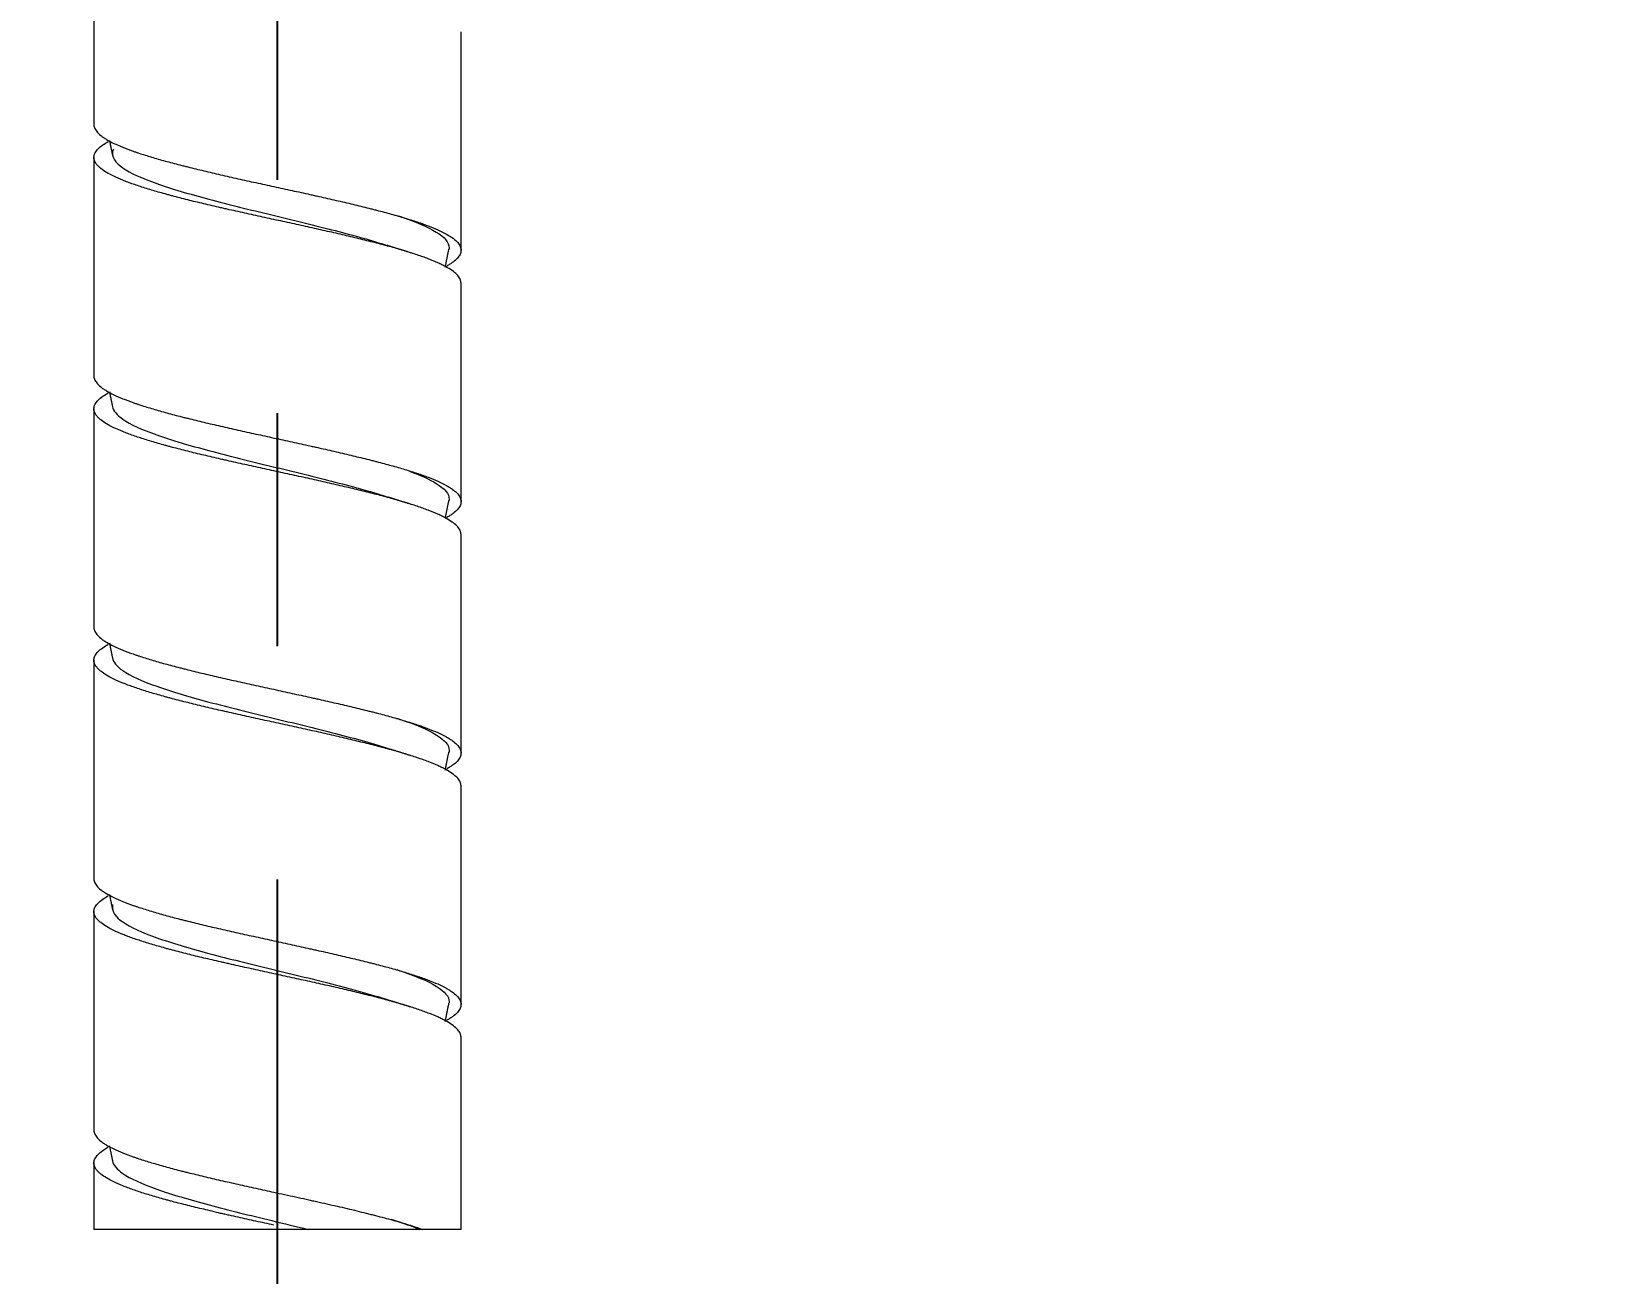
# Model space of a CAD drawing. Header units: millimetres. Extents: x 13235 to 13829, y -4257 to -3417.
# Drawn here: x 13716.32 to 13731.43, y -3985.95 to -3974.12 of the extents above; entities that cross this region are included whole.
import ezdxf

# ---------------------------------------------------------------- set-up
doc = ezdxf.new("R2010")
doc.units = ezdxf.units.MM
doc.header["$LTSCALE"] = 0.1
doc.linetypes.add('CENTER2', pattern=[28.575, 19.05, -3.175, 3.175, -3.175])
doc.linetypes.add('HIDDENX2', pattern=[19.05, 12.7, -6.35])
doc.layers.get('0').update_dxf_attribs({"lineweight": 15})
doc.layers.add('DIM', color=3, linetype='Continuous', lineweight=9)
doc.layers.add('HIDDEN', color=8, linetype='HIDDENX2')
doc.styles.add('ARIAL', font='arial.ttf')
doc.dimstyles.new('사본 ISO-25', dxfattribs={"dimtxt": 4, "dimasz": 3.5, "dimexe": 0.5, "dimexo": 0.625, "dimgap": 1.5, "dimtad": 1, "dimtih": 1, "dimtoh": 1, "dimdec": 1, "dimlfac": 4, "dimdsep": 46, "dimtxsty": 'ARIAL', "dimcen": 0, "dimclrd": 3, "dimclre": 3, "dimclrt": 3, "dimadec": 1, "dimazin": 0, "dimtfac": 1, "dimtdec": 1, "dimtmove": 0, "dimatfit": 3, "dimfxl": 1.25, "dimtfill": 1, "dimarcsym": 0})

# ---------------------------------------------------------------- blocks, each defined once
blk = doc.blocks.new('*D109')
at = {"layer": 'Defpoints', "color": 0, "transparency": 16777216}
for p in [(13687.385, -3954.93), (13734.004, -4000.12), (13734.004, -4000.12)]:
    blk.add_point(p, dxfattribs=at)
at = {"layer": 'DIM', "color": 3, "lineweight": -2, "transparency": 16777216}
for p, q in [((13687.385, -3955.555), (13687.385, -4000.62)), ((13734.004, -3999.495), (13734.004, -3999.62)), ((13690.885, -4000.12), (13702.619, -4000.12)), ((13730.504, -4000.12), (13718.77, -4000.12))]:
    blk.add_line(p, q, dxfattribs=at)
at = {"layer": 'DIM', "color": 3, "transparency": 16777216}
for points in [[(13690.885, -3999.536), (13690.885, -4000.703), (13687.385, -4000.12)], [(13730.504, -3999.536), (13730.504, -4000.703), (13734.004, -4000.12)]]:
    blk.add_solid(points, dxfattribs=at)
at = {"layer": 'DIM', "color": 3, "transparency": 16777216, "insert": (13710.694, -4000.12), "char_height": 4, "attachment_point": 5, "style": 'ARIAL', "bg_fill": 3, "box_fill_scale": 1.1, "bg_fill_color": 256, "bg_fill_true_color": 13158600, "bg_fill_transparency": 0}
blk.add_mtext('186.5', dxfattribs=at)

msp = doc.modelspace()

# ---------------------------------------------------------------- linework, layer by layer
at = {"linetype": 'Continuous', "lineweight": 18, "extrusion": (-1, -2.22045e-16, 0)}
for p, q in [((13716.912, -3972.919), (13716.912, -3975.001)), ((13720.412, -3976.199), (13720.412, -3974.117)), ((13716.912, -3975.315), (13716.912, -3977.397)), ((13720.412, -3978.595), (13720.412, -3976.513)), ((13716.912, -3977.711), (13716.912, -3979.793)), ((13720.412, -3980.991), (13720.412, -3978.909)), ((13716.912, -3980.107), (13716.912, -3982.189)), ((13720.412, -3983.387), (13720.412, -3981.305)), ((13716.912, -3982.502), (13716.912, -3984.584)), ((13720.412, -3985.531), (13720.412, -3983.7)), ((13716.912, -3984.898), (13716.912, -3985.531))]:
    msp.add_line(p, q, dxfattribs=at)
msp.add_line((13720.412, -3985.531), (13716.912, -3985.531))
at = {"linetype": 'Continuous', "lineweight": 18}
for points, knots in [([(13716.912, -3975.001), (13716.912, -3975.002), (13716.912, -3975.003), (13716.912, -3975.006), (13716.912, -3975.016), (13716.915, -3975.025), (13716.922, -3975.044), (13716.936, -3975.069), (13716.962, -3975.093), (13716.985, -3975.112), (13716.993, -3975.118), (13717.007, -3975.128), (13717.012, -3975.131), (13717.022, -3975.137), (13717.027, -3975.14), (13717.053, -3975.156), (13717.077, -3975.169), (13717.128, -3975.193), (13717.157, -3975.206), (13717.218, -3975.231), (13717.251, -3975.243), (13717.296, -3975.259), (13717.305, -3975.262), (13717.323, -3975.268), (13717.351, -3975.278), (13717.38, -3975.287), (13717.44, -3975.306), (13717.481, -3975.318), (13717.568, -3975.343), (13717.613, -3975.355), (13717.683, -3975.374), (13717.707, -3975.38), (13717.744, -3975.39), (13717.756, -3975.393), (13717.781, -3975.399), (13717.794, -3975.402), (13717.856, -3975.418), (13717.908, -3975.43), (13718.012, -3975.455), (13718.065, -3975.468), (13718.174, -3975.492), (13718.229, -3975.505), (13718.313, -3975.524), (13718.342, -3975.53), (13718.398, -3975.543), (13718.427, -3975.549), (13718.513, -3975.568), (13718.57, -3975.58), (13718.628, -3975.593)], [0, 0, 0, 0, 0.00348, 0.00348, 0.019298, 0.050933, 0.050933, 0.114204, 0.177475, 0.177475, 0.209111, 0.209111, 0.224929, 0.224929, 0.240746, 0.240746, 0.304018, 0.304018, 0.367289, 0.367289, 0.43056, 0.43056, 0.446378, 0.446378, 0.462195, 0.493831, 0.493831, 0.557102, 0.557102, 0.620373, 0.620373, 0.652009, 0.652009, 0.667827, 0.667827, 0.683644, 0.683644, 0.746915, 0.746915, 0.810187, 0.810187, 0.873458, 0.873458, 0.905093, 0.905093, 0.936729, 0.936729, 1, 1, 1, 1]), ([(13718.628, -3975.907), (13718.57, -3975.894), (13718.513, -3975.882), (13718.399, -3975.857), (13718.343, -3975.844), (13718.259, -3975.825), (13718.231, -3975.819), (13718.189, -3975.81), (13718.175, -3975.807), (13718.148, -3975.8), (13718.134, -3975.797), (13718.065, -3975.782), (13718.012, -3975.769), (13717.907, -3975.744), (13717.856, -3975.732), (13717.757, -3975.707), (13717.708, -3975.694), (13717.649, -3975.679), (13717.638, -3975.676), (13717.614, -3975.669), (13717.603, -3975.666), (13717.569, -3975.657), (13717.546, -3975.651), (13717.481, -3975.632), (13717.439, -3975.619), (13717.36, -3975.595), (13717.323, -3975.582), (13717.27, -3975.564), (13717.253, -3975.557), (13717.228, -3975.548), (13717.219, -3975.545), (13717.203, -3975.538), (13717.195, -3975.535), (13717.157, -3975.52), (13717.128, -3975.507), (13717.076, -3975.482), (13717.053, -3975.47), (13717.011, -3975.445), (13716.993, -3975.433), (13716.974, -3975.417), (13716.97, -3975.414), (13716.963, -3975.408), (13716.959, -3975.404), (13716.95, -3975.395), (13716.944, -3975.389), (13716.929, -3975.37), (13716.914, -3975.345), (13716.911, -3975.32), (13716.912, -3975.302), (13716.914, -3975.295), (13716.917, -3975.286), (13716.918, -3975.283), (13716.92, -3975.277), (13716.922, -3975.273), (13716.93, -3975.258), (13716.94, -3975.245), (13716.964, -3975.22), (13716.979, -3975.208), (13717.012, -3975.185), (13717.03, -3975.174), (13717.049, -3975.163)], [0, 0, 0, 0, 0.050318, 0.050318, 0.100637, 0.100637, 0.125796, 0.125796, 0.138375, 0.138375, 0.150955, 0.150955, 0.201273, 0.201273, 0.251591, 0.251591, 0.30191, 0.30191, 0.314489, 0.314489, 0.327069, 0.327069, 0.352228, 0.352228, 0.402546, 0.402546, 0.452864, 0.452864, 0.478023, 0.478023, 0.490603, 0.490603, 0.503183, 0.503183, 0.553501, 0.553501, 0.603819, 0.603819, 0.654137, 0.654137, 0.666717, 0.666717, 0.679297, 0.679297, 0.704456, 0.704456, 0.754774, 0.805092, 0.805092, 0.830251, 0.830251, 0.842831, 0.842831, 0.85541, 0.85541, 0.905729, 0.905729, 0.956047, 0.956047, 1, 1, 1, 1]), ([(13717.098, -3975.235), (13717.093, -3975.245), (13717.075, -3975.304), (13717.149, -3975.414), (13717.481, -3975.564), (13717.992, -3975.713), (13718.606, -3975.863), (13719.216, -3976.01), (13719.564, -3976.107), (13719.709, -3976.154)], [0, 0, 0, 0, 0.031415, 0.194397, 0.357379, 0.520361, 0.683343, 0.846325, 1, 1, 1, 1]), ([(13718.628, -3975.593), (13718.686, -3975.605), (13718.743, -3975.618), (13718.858, -3975.643), (13718.915, -3975.655), (13718.986, -3975.671), (13719, -3975.674), (13719.028, -3975.681), (13719.07, -3975.69), (13719.112, -3975.699), (13719.194, -3975.718), (13719.248, -3975.73), (13719.354, -3975.755), (13719.407, -3975.768), (13719.483, -3975.786), (13719.508, -3975.793), (13719.546, -3975.802), (13719.558, -3975.805), (13719.583, -3975.812), (13719.595, -3975.815), (13719.656, -3975.83), (13719.702, -3975.843), (13719.791, -3975.868), (13719.834, -3975.88), (13719.917, -3975.905), (13719.956, -3975.917), (13720.003, -3975.933), (13720.012, -3975.936), (13720.03, -3975.942), (13720.057, -3975.952), (13720.082, -3975.961), (13720.131, -3975.98), (13720.192, -3976.005), (13720.242, -3976.03), (13720.277, -3976.048), (13720.288, -3976.054), (13720.303, -3976.064), (13720.308, -3976.067), (13720.317, -3976.073), (13720.322, -3976.076), (13720.344, -3976.092), (13720.359, -3976.105), (13720.383, -3976.129), (13720.393, -3976.142), (13720.406, -3976.167), (13720.41, -3976.179), (13720.412, -3976.195), (13720.412, -3976.198), (13720.411, -3976.204), (13720.411, -3976.214), (13720.408, -3976.223), (13720.402, -3976.242), (13720.387, -3976.267), (13720.362, -3976.291), (13720.338, -3976.31), (13720.33, -3976.316), (13720.316, -3976.326), (13720.311, -3976.329), (13720.301, -3976.335), (13720.296, -3976.338), (13720.286, -3976.344), (13720.281, -3976.347), (13720.276, -3976.35)], [0, 0, 0, 0, 0.049408, 0.049408, 0.098817, 0.098817, 0.111169, 0.111169, 0.123521, 0.148225, 0.148225, 0.197633, 0.197633, 0.247042, 0.247042, 0.271746, 0.271746, 0.284098, 0.284098, 0.29645, 0.29645, 0.345858, 0.345858, 0.395267, 0.395267, 0.444675, 0.444675, 0.457027, 0.457027, 0.469379, 0.494083, 0.494083, 0.543492, 0.5929, 0.5929, 0.617604, 0.617604, 0.629956, 0.629956, 0.642308, 0.642308, 0.691717, 0.691717, 0.741125, 0.741125, 0.790533, 0.790533, 0.802885, 0.802885, 0.815238, 0.839942, 0.839942, 0.88935, 0.938758, 0.938758, 0.963463, 0.963463, 0.975815, 0.975815, 0.988167, 0.988167, 1, 1, 1, 1]), ([(13720.412, -3976.513), (13720.412, -3976.51), (13720.411, -3976.508), (13720.411, -3976.5), (13720.409, -3976.493), (13720.407, -3976.484), (13720.405, -3976.481), (13720.403, -3976.475), (13720.401, -3976.471), (13720.393, -3976.456), (13720.383, -3976.443), (13720.359, -3976.418), (13720.344, -3976.406), (13720.309, -3976.381), (13720.288, -3976.369), (13720.26, -3976.353), (13720.254, -3976.35), (13720.242, -3976.344), (13720.235, -3976.34), (13720.216, -3976.331), (13720.203, -3976.325), (13720.161, -3976.306), (13720.1, -3976.281), (13720.031, -3976.256), (13719.975, -3976.238), (13719.956, -3976.231), (13719.926, -3976.222), (13719.916, -3976.219), (13719.896, -3976.213), (13719.886, -3976.209), (13719.834, -3976.194), (13719.791, -3976.181), (13719.701, -3976.156), (13719.608, -3976.132), (13719.509, -3976.107), (13719.432, -3976.088), (13719.406, -3976.082), (13719.354, -3976.069), (13719.327, -3976.063), (13719.247, -3976.044), (13719.193, -3976.032), (13719.083, -3976.007), (13719.028, -3975.994), (13718.915, -3975.97), (13718.859, -3975.957), (13718.772, -3975.938), (13718.743, -3975.932), (13718.686, -3975.919), (13718.657, -3975.913), (13718.628, -3975.907)], [0, 0, 0, 0, 0.011491, 0.011491, 0.042382, 0.042382, 0.057828, 0.057828, 0.073273, 0.073273, 0.135055, 0.135055, 0.196837, 0.196837, 0.258618, 0.258618, 0.274064, 0.274064, 0.289509, 0.289509, 0.3204, 0.3204, 0.382182, 0.443964, 0.443964, 0.474855, 0.474855, 0.4903, 0.4903, 0.505746, 0.505746, 0.567527, 0.567527, 0.629309, 0.691091, 0.691091, 0.721982, 0.721982, 0.752873, 0.752873, 0.814655, 0.814655, 0.876436, 0.876436, 0.938218, 0.938218, 0.969109, 0.969109, 1, 1, 1, 1]), ([(13719.801, -3975.868), (13719.809, -3975.871), (13719.968, -3975.923), (13720.215, -3976.026), (13720.303, -3976.131), (13720.297, -3976.186), (13720.296, -3976.191)], [0, 0, 0, 0, 0.022791, 0.486874, 0.950957, 1, 1, 1, 1]), ([(13716.912, -3977.397), (13716.912, -3977.398), (13716.912, -3977.398), (13716.912, -3977.402), (13716.912, -3977.412), (13716.915, -3977.421), (13716.922, -3977.44), (13716.936, -3977.464), (13716.962, -3977.489), (13716.985, -3977.508), (13716.993, -3977.514), (13717.007, -3977.524), (13717.012, -3977.527), (13717.022, -3977.533), (13717.027, -3977.536), (13717.053, -3977.552), (13717.077, -3977.564), (13717.128, -3977.589), (13717.157, -3977.602), (13717.218, -3977.626), (13717.251, -3977.639), (13717.296, -3977.655), (13717.305, -3977.658), (13717.323, -3977.664), (13717.351, -3977.673), (13717.38, -3977.683), (13717.44, -3977.701), (13717.481, -3977.714), (13717.568, -3977.739), (13717.613, -3977.751), (13717.683, -3977.77), (13717.707, -3977.776), (13717.744, -3977.785), (13717.756, -3977.789), (13717.781, -3977.795), (13717.794, -3977.798), (13717.856, -3977.814), (13717.908, -3977.826), (13718.012, -3977.851), (13718.065, -3977.863), (13718.174, -3977.888), (13718.229, -3977.901), (13718.313, -3977.92), (13718.342, -3977.926), (13718.398, -3977.938), (13718.427, -3977.945), (13718.513, -3977.963), (13718.57, -3977.976), (13718.628, -3977.989)], [0, 0, 0, 0, 0.00348, 0.00348, 0.019298, 0.050933, 0.050933, 0.114204, 0.177475, 0.177475, 0.209111, 0.209111, 0.224929, 0.224929, 0.240746, 0.240746, 0.304018, 0.304018, 0.367289, 0.367289, 0.43056, 0.43056, 0.446378, 0.446378, 0.462195, 0.493831, 0.493831, 0.557102, 0.557102, 0.620373, 0.620373, 0.652009, 0.652009, 0.667827, 0.667827, 0.683644, 0.683644, 0.746915, 0.746915, 0.810187, 0.810187, 0.873458, 0.873458, 0.905093, 0.905093, 0.936729, 0.936729, 1, 1, 1, 1]), ([(13718.628, -3978.303), (13718.57, -3978.29), (13718.513, -3978.277), (13718.399, -3978.252), (13718.343, -3978.24), (13718.259, -3978.221), (13718.231, -3978.215), (13718.189, -3978.206), (13718.175, -3978.202), (13718.148, -3978.196), (13718.134, -3978.193), (13718.065, -3978.177), (13718.012, -3978.165), (13717.907, -3978.14), (13717.856, -3978.128), (13717.757, -3978.103), (13717.708, -3978.09), (13717.649, -3978.075), (13717.638, -3978.072), (13717.614, -3978.065), (13717.603, -3978.062), (13717.569, -3978.053), (13717.546, -3978.046), (13717.481, -3978.028), (13717.439, -3978.015), (13717.36, -3977.99), (13717.323, -3977.978), (13717.27, -3977.959), (13717.253, -3977.953), (13717.228, -3977.944), (13717.219, -3977.941), (13717.203, -3977.934), (13717.195, -3977.931), (13717.157, -3977.915), (13717.128, -3977.903), (13717.076, -3977.878), (13717.053, -3977.866), (13717.011, -3977.841), (13716.993, -3977.828), (13716.974, -3977.813), (13716.97, -3977.81), (13716.963, -3977.803), (13716.959, -3977.8), (13716.95, -3977.791), (13716.944, -3977.785), (13716.929, -3977.766), (13716.914, -3977.741), (13716.911, -3977.716), (13716.912, -3977.697), (13716.914, -3977.691), (13716.917, -3977.682), (13716.918, -3977.679), (13716.92, -3977.672), (13716.922, -3977.669), (13716.93, -3977.654), (13716.94, -3977.641), (13716.964, -3977.616), (13716.979, -3977.604), (13717.012, -3977.581), (13717.03, -3977.57), (13717.049, -3977.559)], [0, 0, 0, 0, 0.050318, 0.050318, 0.100637, 0.100637, 0.125796, 0.125796, 0.138375, 0.138375, 0.150955, 0.150955, 0.201273, 0.201273, 0.251591, 0.251591, 0.30191, 0.30191, 0.314489, 0.314489, 0.327069, 0.327069, 0.352228, 0.352228, 0.402546, 0.402546, 0.452864, 0.452864, 0.478023, 0.478023, 0.490603, 0.490603, 0.503183, 0.503183, 0.553501, 0.553501, 0.603819, 0.603819, 0.654137, 0.654137, 0.666717, 0.666717, 0.679297, 0.679297, 0.704456, 0.704456, 0.754774, 0.805092, 0.805092, 0.830251, 0.830251, 0.842831, 0.842831, 0.85541, 0.85541, 0.905729, 0.905729, 0.956047, 0.956047, 1, 1, 1, 1]), ([(13717.09, -3977.691), (13717.097, -3977.73), (13717.172, -3977.82), (13717.481, -3977.959), (13717.992, -3978.109), (13718.606, -3978.259), (13719.223, -3978.408), (13719.577, -3978.506), (13719.725, -3978.555)], [0, 0, 0, 0, 0.137621, 0.31084, 0.484059, 0.657277, 0.830496, 1, 1, 1, 1]), ([(13718.628, -3977.989), (13718.686, -3978.001), (13718.743, -3978.014), (13718.858, -3978.039), (13718.915, -3978.051), (13718.986, -3978.067), (13719, -3978.07), (13719.028, -3978.076), (13719.07, -3978.086), (13719.112, -3978.095), (13719.194, -3978.114), (13719.248, -3978.126), (13719.354, -3978.151), (13719.407, -3978.164), (13719.483, -3978.182), (13719.508, -3978.189), (13719.546, -3978.198), (13719.558, -3978.201), (13719.583, -3978.207), (13719.595, -3978.211), (13719.656, -3978.226), (13719.702, -3978.239), (13719.791, -3978.263), (13719.834, -3978.276), (13719.917, -3978.301), (13719.956, -3978.313), (13720.003, -3978.329), (13720.012, -3978.332), (13720.03, -3978.338), (13720.057, -3978.348), (13720.082, -3978.357), (13720.131, -3978.376), (13720.192, -3978.401), (13720.242, -3978.425), (13720.277, -3978.444), (13720.288, -3978.45), (13720.303, -3978.46), (13720.308, -3978.463), (13720.317, -3978.469), (13720.322, -3978.472), (13720.344, -3978.488), (13720.359, -3978.5), (13720.383, -3978.525), (13720.393, -3978.538), (13720.406, -3978.563), (13720.41, -3978.575), (13720.412, -3978.591), (13720.412, -3978.594), (13720.411, -3978.6), (13720.411, -3978.61), (13720.408, -3978.619), (13720.402, -3978.638), (13720.387, -3978.662), (13720.362, -3978.687), (13720.338, -3978.706), (13720.33, -3978.712), (13720.316, -3978.722), (13720.311, -3978.725), (13720.301, -3978.731), (13720.296, -3978.734), (13720.286, -3978.74), (13720.281, -3978.743), (13720.276, -3978.746)], [0, 0, 0, 0, 0.049408, 0.049408, 0.098817, 0.098817, 0.111169, 0.111169, 0.123521, 0.148225, 0.148225, 0.197633, 0.197633, 0.247042, 0.247042, 0.271746, 0.271746, 0.284098, 0.284098, 0.29645, 0.29645, 0.345858, 0.345858, 0.395267, 0.395267, 0.444675, 0.444675, 0.457027, 0.457027, 0.469379, 0.494083, 0.494083, 0.543492, 0.5929, 0.5929, 0.617604, 0.617604, 0.629956, 0.629956, 0.642308, 0.642308, 0.691717, 0.691717, 0.741125, 0.741125, 0.790533, 0.790533, 0.802885, 0.802885, 0.815238, 0.839942, 0.839942, 0.88935, 0.938758, 0.938758, 0.963463, 0.963463, 0.975815, 0.975815, 0.988167, 0.988167, 1, 1, 1, 1]), ([(13720.412, -3978.909), (13720.412, -3978.906), (13720.411, -3978.904), (13720.411, -3978.895), (13720.409, -3978.889), (13720.407, -3978.88), (13720.405, -3978.877), (13720.403, -3978.87), (13720.401, -3978.867), (13720.393, -3978.851), (13720.383, -3978.839), (13720.359, -3978.814), (13720.344, -3978.802), (13720.309, -3978.777), (13720.288, -3978.764), (13720.26, -3978.749), (13720.254, -3978.746), (13720.242, -3978.739), (13720.235, -3978.736), (13720.216, -3978.727), (13720.203, -3978.721), (13720.161, -3978.702), (13720.1, -3978.677), (13720.031, -3978.652), (13719.975, -3978.633), (13719.956, -3978.627), (13719.926, -3978.618), (13719.916, -3978.615), (13719.896, -3978.608), (13719.886, -3978.605), (13719.834, -3978.59), (13719.791, -3978.577), (13719.701, -3978.552), (13719.608, -3978.527), (13719.509, -3978.503), (13719.432, -3978.484), (13719.406, -3978.478), (13719.354, -3978.465), (13719.327, -3978.459), (13719.247, -3978.44), (13719.193, -3978.427), (13719.083, -3978.403), (13719.028, -3978.39), (13718.915, -3978.365), (13718.859, -3978.353), (13718.772, -3978.334), (13718.743, -3978.328), (13718.686, -3978.315), (13718.657, -3978.309), (13718.628, -3978.303)], [0, 0, 0, 0, 0.011491, 0.011491, 0.042382, 0.042382, 0.057828, 0.057828, 0.073273, 0.073273, 0.135055, 0.135055, 0.196837, 0.196837, 0.258618, 0.258618, 0.274064, 0.274064, 0.289509, 0.289509, 0.3204, 0.3204, 0.382182, 0.443964, 0.443964, 0.474855, 0.474855, 0.4903, 0.4903, 0.505746, 0.505746, 0.567527, 0.567527, 0.629309, 0.691091, 0.691091, 0.721982, 0.721982, 0.752873, 0.752873, 0.814655, 0.814655, 0.876436, 0.876436, 0.938218, 0.938218, 0.969109, 0.969109, 1, 1, 1, 1]), ([(13719.92, -3978.305), (13720.026, -3978.344), (13720.225, -3978.433), (13720.304, -3978.527), (13720.297, -3978.582), (13720.296, -3978.588)], [0, 0, 0, 0, 0.410887, 0.940352, 1, 1, 1, 1]), ([(13716.912, -3979.793), (13716.912, -3979.793), (13716.912, -3979.794), (13716.912, -3979.798), (13716.912, -3979.807), (13716.915, -3979.817), (13716.922, -3979.835), (13716.936, -3979.86), (13716.962, -3979.885), (13716.985, -3979.904), (13716.993, -3979.91), (13717.007, -3979.919), (13717.012, -3979.923), (13717.022, -3979.929), (13717.027, -3979.932), (13717.053, -3979.948), (13717.077, -3979.96), (13717.128, -3979.985), (13717.157, -3979.997), (13717.218, -3980.022), (13717.251, -3980.035), (13717.296, -3980.05), (13717.305, -3980.054), (13717.323, -3980.06), (13717.351, -3980.069), (13717.38, -3980.079), (13717.44, -3980.097), (13717.481, -3980.11), (13717.568, -3980.135), (13717.613, -3980.147), (13717.683, -3980.166), (13717.707, -3980.172), (13717.744, -3980.181), (13717.756, -3980.184), (13717.781, -3980.191), (13717.794, -3980.194), (13717.856, -3980.21), (13717.908, -3980.222), (13718.012, -3980.247), (13718.065, -3980.259), (13718.174, -3980.284), (13718.229, -3980.297), (13718.313, -3980.315), (13718.342, -3980.322), (13718.398, -3980.334), (13718.427, -3980.341), (13718.513, -3980.359), (13718.57, -3980.372), (13718.628, -3980.384)], [0, 0, 0, 0, 0.00348, 0.00348, 0.019298, 0.050933, 0.050933, 0.114204, 0.177475, 0.177475, 0.209111, 0.209111, 0.224929, 0.224929, 0.240746, 0.240746, 0.304018, 0.304018, 0.367289, 0.367289, 0.43056, 0.43056, 0.446378, 0.446378, 0.462195, 0.493831, 0.493831, 0.557102, 0.557102, 0.620373, 0.620373, 0.652009, 0.652009, 0.667827, 0.667827, 0.683644, 0.683644, 0.746915, 0.746915, 0.810187, 0.810187, 0.873458, 0.873458, 0.905093, 0.905093, 0.936729, 0.936729, 1, 1, 1, 1]), ([(13718.628, -3980.698), (13718.57, -3980.686), (13718.513, -3980.673), (13718.399, -3980.648), (13718.343, -3980.636), (13718.259, -3980.617), (13718.231, -3980.611), (13718.189, -3980.601), (13718.175, -3980.598), (13718.148, -3980.592), (13718.134, -3980.589), (13718.065, -3980.573), (13718.012, -3980.561), (13717.907, -3980.536), (13717.856, -3980.523), (13717.757, -3980.499), (13717.708, -3980.486), (13717.649, -3980.471), (13717.638, -3980.467), (13717.614, -3980.461), (13717.603, -3980.458), (13717.569, -3980.449), (13717.546, -3980.442), (13717.481, -3980.424), (13717.439, -3980.411), (13717.36, -3980.386), (13717.323, -3980.374), (13717.27, -3980.355), (13717.253, -3980.349), (13717.228, -3980.34), (13717.219, -3980.336), (13717.203, -3980.33), (13717.195, -3980.327), (13717.157, -3980.311), (13717.128, -3980.299), (13717.076, -3980.274), (13717.053, -3980.262), (13717.011, -3980.237), (13716.993, -3980.224), (13716.974, -3980.209), (13716.97, -3980.205), (13716.963, -3980.199), (13716.959, -3980.196), (13716.95, -3980.187), (13716.944, -3980.18), (13716.929, -3980.162), (13716.914, -3980.137), (13716.911, -3980.112), (13716.912, -3980.093), (13716.914, -3980.087), (13716.917, -3980.078), (13716.918, -3980.075), (13716.92, -3980.068), (13716.922, -3980.065), (13716.93, -3980.049), (13716.94, -3980.037), (13716.964, -3980.012), (13716.979, -3980), (13717.012, -3979.976), (13717.03, -3979.966), (13717.049, -3979.955)], [0, 0, 0, 0, 0.050318, 0.050318, 0.100637, 0.100637, 0.125796, 0.125796, 0.138375, 0.138375, 0.150955, 0.150955, 0.201273, 0.201273, 0.251591, 0.251591, 0.30191, 0.30191, 0.314489, 0.314489, 0.327069, 0.327069, 0.352228, 0.352228, 0.402546, 0.402546, 0.452864, 0.452864, 0.478023, 0.478023, 0.490603, 0.490603, 0.503183, 0.503183, 0.553501, 0.553501, 0.603819, 0.603819, 0.654137, 0.654137, 0.666717, 0.666717, 0.679297, 0.679297, 0.704456, 0.704456, 0.754774, 0.805092, 0.805092, 0.830251, 0.830251, 0.842831, 0.842831, 0.85541, 0.85541, 0.905729, 0.905729, 0.956047, 0.956047, 1, 1, 1, 1]), ([(13717.089, -3980.084), (13717.096, -3980.125), (13717.17, -3980.215), (13717.481, -3980.355), (13717.992, -3980.505), (13718.606, -3980.655), (13719.228, -3980.804), (13719.589, -3980.905), (13719.742, -3980.956), (13719.745, -3980.957)], [0, 0, 0, 0, 0.139038, 0.310475, 0.481912, 0.653349, 0.824786, 0.996223, 1, 1, 1, 1]), ([(13718.628, -3980.384), (13718.686, -3980.397), (13718.743, -3980.41), (13718.858, -3980.435), (13718.915, -3980.447), (13718.986, -3980.463), (13719, -3980.466), (13719.028, -3980.472), (13719.07, -3980.482), (13719.112, -3980.491), (13719.194, -3980.51), (13719.248, -3980.522), (13719.354, -3980.547), (13719.407, -3980.559), (13719.483, -3980.578), (13719.508, -3980.584), (13719.546, -3980.594), (13719.558, -3980.597), (13719.583, -3980.603), (13719.595, -3980.606), (13719.656, -3980.622), (13719.702, -3980.634), (13719.791, -3980.659), (13719.834, -3980.672), (13719.917, -3980.697), (13719.956, -3980.709), (13720.003, -3980.725), (13720.012, -3980.728), (13720.03, -3980.734), (13720.057, -3980.744), (13720.082, -3980.753), (13720.131, -3980.772), (13720.192, -3980.796), (13720.242, -3980.821), (13720.277, -3980.84), (13720.288, -3980.846), (13720.303, -3980.856), (13720.308, -3980.859), (13720.317, -3980.865), (13720.322, -3980.868), (13720.344, -3980.884), (13720.359, -3980.896), (13720.383, -3980.921), (13720.393, -3980.934), (13720.406, -3980.958), (13720.41, -3980.971), (13720.412, -3980.986), (13720.412, -3980.99), (13720.411, -3980.996), (13720.411, -3981.005), (13720.408, -3981.015), (13720.402, -3981.033), (13720.387, -3981.058), (13720.362, -3981.083), (13720.338, -3981.102), (13720.33, -3981.108), (13720.316, -3981.117), (13720.311, -3981.121), (13720.301, -3981.127), (13720.296, -3981.13), (13720.286, -3981.136), (13720.281, -3981.139), (13720.276, -3981.142)], [0, 0, 0, 0, 0.049408, 0.049408, 0.098817, 0.098817, 0.111169, 0.111169, 0.123521, 0.148225, 0.148225, 0.197633, 0.197633, 0.247042, 0.247042, 0.271746, 0.271746, 0.284098, 0.284098, 0.29645, 0.29645, 0.345858, 0.345858, 0.395267, 0.395267, 0.444675, 0.444675, 0.457027, 0.457027, 0.469379, 0.494083, 0.494083, 0.543492, 0.5929, 0.5929, 0.617604, 0.617604, 0.629956, 0.629956, 0.642308, 0.642308, 0.691717, 0.691717, 0.741125, 0.741125, 0.790533, 0.790533, 0.802885, 0.802885, 0.815238, 0.839942, 0.839942, 0.88935, 0.938758, 0.938758, 0.963463, 0.963463, 0.975815, 0.975815, 0.988167, 0.988167, 1, 1, 1, 1]), ([(13720.412, -3981.304), (13720.412, -3981.302), (13720.411, -3981.3), (13720.411, -3981.291), (13720.409, -3981.285), (13720.407, -3981.276), (13720.405, -3981.272), (13720.403, -3981.266), (13720.401, -3981.263), (13720.393, -3981.247), (13720.383, -3981.235), (13720.359, -3981.21), (13720.344, -3981.198), (13720.309, -3981.173), (13720.288, -3981.16), (13720.26, -3981.145), (13720.254, -3981.141), (13720.242, -3981.135), (13720.235, -3981.132), (13720.216, -3981.123), (13720.203, -3981.116), (13720.161, -3981.098), (13720.1, -3981.073), (13720.031, -3981.048), (13719.975, -3981.029), (13719.956, -3981.023), (13719.926, -3981.014), (13719.916, -3981.011), (13719.896, -3981.004), (13719.886, -3981.001), (13719.834, -3980.985), (13719.791, -3980.973), (13719.701, -3980.948), (13719.608, -3980.923), (13719.509, -3980.898), (13719.432, -3980.88), (13719.406, -3980.873), (13719.354, -3980.861), (13719.327, -3980.854), (13719.247, -3980.836), (13719.193, -3980.823), (13719.083, -3980.798), (13719.028, -3980.786), (13718.915, -3980.761), (13718.859, -3980.749), (13718.772, -3980.73), (13718.743, -3980.724), (13718.686, -3980.711), (13718.657, -3980.705), (13718.628, -3980.698)], [0, 0, 0, 0, 0.011491, 0.011491, 0.042382, 0.042382, 0.057828, 0.057828, 0.073273, 0.073273, 0.135055, 0.135055, 0.196837, 0.196837, 0.258618, 0.258618, 0.274064, 0.274064, 0.289509, 0.289509, 0.3204, 0.3204, 0.382182, 0.443964, 0.443964, 0.474855, 0.474855, 0.4903, 0.4903, 0.505746, 0.505746, 0.567527, 0.567527, 0.629309, 0.691091, 0.691091, 0.721982, 0.721982, 0.752873, 0.752873, 0.814655, 0.814655, 0.876436, 0.876436, 0.938218, 0.938218, 0.969109, 0.969109, 1, 1, 1, 1]), ([(13719.797, -3980.659), (13719.806, -3980.662), (13719.967, -3980.714), (13720.215, -3980.817), (13720.304, -3980.923), (13720.297, -3980.979), (13720.296, -3980.985)], [0, 0, 0, 0, 0.026914, 0.485995, 0.945076, 1, 1, 1, 1]), ([(13716.912, -3982.189), (13716.912, -3982.189), (13716.912, -3982.19), (13716.912, -3982.194), (13716.912, -3982.203), (13716.915, -3982.213), (13716.922, -3982.231), (13716.936, -3982.256), (13716.962, -3982.281), (13716.985, -3982.3), (13716.993, -3982.306), (13717.007, -3982.315), (13717.012, -3982.318), (13717.022, -3982.325), (13717.027, -3982.328), (13717.053, -3982.344), (13717.077, -3982.356), (13717.128, -3982.381), (13717.157, -3982.393), (13717.218, -3982.418), (13717.251, -3982.431), (13717.296, -3982.446), (13717.305, -3982.449), (13717.323, -3982.456), (13717.351, -3982.465), (13717.38, -3982.474), (13717.44, -3982.493), (13717.481, -3982.506), (13717.568, -3982.53), (13717.613, -3982.543), (13717.683, -3982.562), (13717.707, -3982.568), (13717.744, -3982.577), (13717.756, -3982.58), (13717.781, -3982.587), (13717.794, -3982.59), (13717.856, -3982.605), (13717.908, -3982.618), (13718.012, -3982.643), (13718.065, -3982.655), (13718.174, -3982.68), (13718.229, -3982.692), (13718.313, -3982.711), (13718.342, -3982.718), (13718.398, -3982.73), (13718.427, -3982.736), (13718.513, -3982.755), (13718.57, -3982.768), (13718.628, -3982.78)], [0, 0, 0, 0, 0.00348, 0.00348, 0.019298, 0.050933, 0.050933, 0.114204, 0.177475, 0.177475, 0.209111, 0.209111, 0.224929, 0.224929, 0.240746, 0.240746, 0.304018, 0.304018, 0.367289, 0.367289, 0.43056, 0.43056, 0.446378, 0.446378, 0.462195, 0.493831, 0.493831, 0.557102, 0.557102, 0.620373, 0.620373, 0.652009, 0.652009, 0.667827, 0.667827, 0.683644, 0.683644, 0.746915, 0.746915, 0.810187, 0.810187, 0.873458, 0.873458, 0.905093, 0.905093, 0.936729, 0.936729, 1, 1, 1, 1]), ([(13718.628, -3983.094), (13718.57, -3983.082), (13718.513, -3983.069), (13718.399, -3983.044), (13718.343, -3983.032), (13718.259, -3983.013), (13718.231, -3983.007), (13718.189, -3982.997), (13718.175, -3982.994), (13718.148, -3982.988), (13718.134, -3982.985), (13718.065, -3982.969), (13718.012, -3982.957), (13717.907, -3982.932), (13717.856, -3982.919), (13717.757, -3982.894), (13717.708, -3982.882), (13717.649, -3982.866), (13717.638, -3982.863), (13717.614, -3982.857), (13717.603, -3982.854), (13717.569, -3982.844), (13717.546, -3982.838), (13717.481, -3982.819), (13717.439, -3982.807), (13717.36, -3982.782), (13717.323, -3982.77), (13717.27, -3982.751), (13717.253, -3982.745), (13717.228, -3982.735), (13717.219, -3982.732), (13717.203, -3982.726), (13717.195, -3982.723), (13717.157, -3982.707), (13717.128, -3982.695), (13717.076, -3982.67), (13717.053, -3982.657), (13717.011, -3982.633), (13716.993, -3982.62), (13716.974, -3982.604), (13716.97, -3982.601), (13716.963, -3982.595), (13716.959, -3982.592), (13716.95, -3982.582), (13716.944, -3982.576), (13716.929, -3982.557), (13716.914, -3982.533), (13716.911, -3982.508), (13716.912, -3982.489), (13716.914, -3982.483), (13716.917, -3982.473), (13716.918, -3982.47), (13716.92, -3982.464), (13716.922, -3982.461), (13716.93, -3982.445), (13716.94, -3982.433), (13716.964, -3982.408), (13716.979, -3982.395), (13717.012, -3982.372), (13717.03, -3982.361), (13717.049, -3982.35)], [0, 0, 0, 0, 0.050318, 0.050318, 0.100637, 0.100637, 0.125796, 0.125796, 0.138375, 0.138375, 0.150955, 0.150955, 0.201273, 0.201273, 0.251591, 0.251591, 0.30191, 0.30191, 0.314489, 0.314489, 0.327069, 0.327069, 0.352228, 0.352228, 0.402546, 0.402546, 0.452864, 0.452864, 0.478023, 0.478023, 0.490603, 0.490603, 0.503183, 0.503183, 0.553501, 0.553501, 0.603819, 0.603819, 0.654137, 0.654137, 0.666717, 0.666717, 0.679297, 0.679297, 0.704456, 0.704456, 0.754774, 0.805092, 0.805092, 0.830251, 0.830251, 0.842831, 0.842831, 0.85541, 0.85541, 0.905729, 0.905729, 0.956047, 0.956047, 1, 1, 1, 1]), ([(13717.092, -3982.438), (13717.091, -3982.442), (13717.079, -3982.497), (13717.149, -3982.601), (13717.481, -3982.751), (13717.992, -3982.901), (13718.606, -3983.051), (13719.228, -3983.2), (13719.594, -3983.303), (13719.752, -3983.356), (13719.76, -3983.358)], [0, 0, 0, 0, 0.014808, 0.177514, 0.340219, 0.502924, 0.665629, 0.828334, 0.991039, 1, 1, 1, 1]), ([(13718.628, -3982.78), (13718.686, -3982.793), (13718.743, -3982.805), (13718.858, -3982.83), (13718.915, -3982.843), (13718.986, -3982.859), (13719, -3982.862), (13719.028, -3982.868), (13719.07, -3982.878), (13719.112, -3982.887), (13719.194, -3982.906), (13719.248, -3982.918), (13719.354, -3982.943), (13719.407, -3982.955), (13719.483, -3982.974), (13719.508, -3982.98), (13719.546, -3982.99), (13719.558, -3982.993), (13719.583, -3982.999), (13719.595, -3983.002), (13719.656, -3983.018), (13719.702, -3983.03), (13719.791, -3983.055), (13719.834, -3983.067), (13719.917, -3983.092), (13719.956, -3983.105), (13720.003, -3983.121), (13720.012, -3983.124), (13720.03, -3983.13), (13720.057, -3983.139), (13720.082, -3983.149), (13720.131, -3983.167), (13720.192, -3983.192), (13720.242, -3983.217), (13720.277, -3983.236), (13720.288, -3983.242), (13720.303, -3983.251), (13720.308, -3983.255), (13720.317, -3983.261), (13720.322, -3983.264), (13720.344, -3983.28), (13720.359, -3983.292), (13720.383, -3983.317), (13720.393, -3983.329), (13720.406, -3983.354), (13720.41, -3983.367), (13720.412, -3983.382), (13720.412, -3983.385), (13720.411, -3983.392), (13720.411, -3983.401), (13720.408, -3983.411), (13720.402, -3983.429), (13720.387, -3983.454), (13720.362, -3983.479), (13720.338, -3983.498), (13720.33, -3983.504), (13720.316, -3983.513), (13720.311, -3983.516), (13720.301, -3983.523), (13720.296, -3983.526), (13720.286, -3983.532), (13720.281, -3983.535), (13720.276, -3983.538)], [0, 0, 0, 0, 0.049408, 0.049408, 0.098817, 0.098817, 0.111169, 0.111169, 0.123521, 0.148225, 0.148225, 0.197633, 0.197633, 0.247042, 0.247042, 0.271746, 0.271746, 0.284098, 0.284098, 0.29645, 0.29645, 0.345858, 0.345858, 0.395267, 0.395267, 0.444675, 0.444675, 0.457027, 0.457027, 0.469379, 0.494083, 0.494083, 0.543492, 0.5929, 0.5929, 0.617604, 0.617604, 0.629956, 0.629956, 0.642308, 0.642308, 0.691717, 0.691717, 0.741125, 0.741125, 0.790533, 0.790533, 0.802885, 0.802885, 0.815238, 0.839942, 0.839942, 0.88935, 0.938758, 0.938758, 0.963463, 0.963463, 0.975815, 0.975815, 0.988167, 0.988167, 1, 1, 1, 1]), ([(13719.799, -3983.055), (13719.807, -3983.058), (13719.968, -3983.111), (13720.215, -3983.213), (13720.304, -3983.318), (13720.297, -3983.374), (13720.296, -3983.379)], [0, 0, 0, 0, 0.025057, 0.486903, 0.94875, 1, 1, 1, 1]), ([(13720.412, -3983.7), (13720.412, -3983.698), (13720.411, -3983.696), (13720.411, -3983.687), (13720.409, -3983.681), (13720.407, -3983.671), (13720.405, -3983.668), (13720.403, -3983.662), (13720.401, -3983.659), (13720.393, -3983.643), (13720.383, -3983.631), (13720.359, -3983.606), (13720.344, -3983.593), (13720.309, -3983.569), (13720.288, -3983.556), (13720.26, -3983.54), (13720.254, -3983.537), (13720.242, -3983.531), (13720.235, -3983.528), (13720.216, -3983.518), (13720.203, -3983.512), (13720.161, -3983.493), (13720.1, -3983.469), (13720.031, -3983.444), (13719.975, -3983.425), (13719.956, -3983.419), (13719.926, -3983.41), (13719.916, -3983.406), (13719.896, -3983.4), (13719.886, -3983.397), (13719.834, -3983.381), (13719.791, -3983.369), (13719.701, -3983.344), (13719.608, -3983.319), (13719.509, -3983.294), (13719.432, -3983.275), (13719.406, -3983.269), (13719.354, -3983.257), (13719.327, -3983.25), (13719.247, -3983.232), (13719.193, -3983.219), (13719.083, -3983.194), (13719.028, -3983.182), (13718.915, -3983.157), (13718.859, -3983.145), (13718.772, -3983.126), (13718.743, -3983.119), (13718.686, -3983.107), (13718.657, -3983.1), (13718.628, -3983.094)], [0, 0, 0, 0, 0.011491, 0.011491, 0.042382, 0.042382, 0.057828, 0.057828, 0.073273, 0.073273, 0.135055, 0.135055, 0.196837, 0.196837, 0.258618, 0.258618, 0.274064, 0.274064, 0.289509, 0.289509, 0.3204, 0.3204, 0.382182, 0.443964, 0.443964, 0.474855, 0.474855, 0.4903, 0.4903, 0.505746, 0.505746, 0.567527, 0.567527, 0.629309, 0.691091, 0.691091, 0.721982, 0.721982, 0.752873, 0.752873, 0.814655, 0.814655, 0.876436, 0.876436, 0.938218, 0.938218, 0.969109, 0.969109, 1, 1, 1, 1]), ([(13716.912, -3984.584), (13716.912, -3984.585), (13716.912, -3984.586), (13716.912, -3984.59), (13716.912, -3984.599), (13716.915, -3984.608), (13716.922, -3984.627), (13716.936, -3984.652), (13716.962, -3984.677), (13716.985, -3984.695), (13716.993, -3984.702), (13717.007, -3984.711), (13717.012, -3984.714), (13717.022, -3984.721), (13717.027, -3984.724), (13717.053, -3984.739), (13717.077, -3984.752), (13717.128, -3984.777), (13717.157, -3984.789), (13717.218, -3984.814), (13717.251, -3984.826), (13717.296, -3984.842), (13717.305, -3984.845), (13717.323, -3984.852), (13717.351, -3984.861), (13717.38, -3984.87), (13717.44, -3984.889), (13717.481, -3984.901), (13717.568, -3984.926), (13717.613, -3984.939), (13717.683, -3984.957), (13717.707, -3984.964), (13717.744, -3984.973), (13717.756, -3984.976), (13717.781, -3984.982), (13717.794, -3984.986), (13717.856, -3985.001), (13717.908, -3985.014), (13718.012, -3985.039), (13718.065, -3985.051), (13718.174, -3985.076), (13718.229, -3985.088), (13718.313, -3985.107), (13718.342, -3985.113), (13718.398, -3985.126), (13718.427, -3985.132), (13718.513, -3985.151), (13718.57, -3985.164), (13718.628, -3985.176)], [0, 0, 0, 0, 0.00348, 0.00348, 0.019298, 0.050933, 0.050933, 0.114204, 0.177475, 0.177475, 0.209111, 0.209111, 0.224929, 0.224929, 0.240746, 0.240746, 0.304018, 0.304018, 0.367289, 0.367289, 0.43056, 0.43056, 0.446378, 0.446378, 0.462195, 0.493831, 0.493831, 0.557102, 0.557102, 0.620373, 0.620373, 0.652009, 0.652009, 0.667827, 0.667827, 0.683644, 0.683644, 0.746915, 0.746915, 0.810187, 0.810187, 0.873458, 0.873458, 0.905093, 0.905093, 0.936729, 0.936729, 1, 1, 1, 1]), ([(13718.628, -3985.49), (13718.57, -3985.477), (13718.513, -3985.465), (13718.399, -3985.44), (13718.343, -3985.428), (13718.259, -3985.409), (13718.231, -3985.403), (13718.189, -3985.393), (13718.175, -3985.39), (13718.148, -3985.384), (13718.134, -3985.381), (13718.065, -3985.365), (13718.012, -3985.352), (13717.907, -3985.327), (13717.856, -3985.315), (13717.757, -3985.29), (13717.708, -3985.278), (13717.649, -3985.262), (13717.638, -3985.259), (13717.614, -3985.253), (13717.603, -3985.25), (13717.569, -3985.24), (13717.546, -3985.234), (13717.481, -3985.215), (13717.439, -3985.203), (13717.36, -3985.178), (13717.323, -3985.166), (13717.27, -3985.147), (13717.253, -3985.141), (13717.228, -3985.131), (13717.219, -3985.128), (13717.203, -3985.122), (13717.195, -3985.119), (13717.157, -3985.103), (13717.128, -3985.09), (13717.076, -3985.066), (13717.053, -3985.053), (13717.011, -3985.028), (13716.993, -3985.016), (13716.974, -3985), (13716.97, -3984.997), (13716.963, -3984.991), (13716.959, -3984.988), (13716.95, -3984.978), (13716.944, -3984.972), (13716.929, -3984.953), (13716.914, -3984.928), (13716.911, -3984.904), (13716.912, -3984.885), (13716.914, -3984.879), (13716.917, -3984.869), (13716.918, -3984.866), (13716.92, -3984.86), (13716.922, -3984.857), (13716.93, -3984.841), (13716.94, -3984.829), (13716.964, -3984.804), (13716.979, -3984.791), (13717.012, -3984.768), (13717.03, -3984.757), (13717.049, -3984.746)], [0, 0, 0, 0, 0.050318, 0.050318, 0.100637, 0.100637, 0.125796, 0.125796, 0.138375, 0.138375, 0.150955, 0.150955, 0.201273, 0.201273, 0.251591, 0.251591, 0.30191, 0.30191, 0.314489, 0.314489, 0.327069, 0.327069, 0.352228, 0.352228, 0.402546, 0.402546, 0.452864, 0.452864, 0.478023, 0.478023, 0.490603, 0.490603, 0.503183, 0.503183, 0.553501, 0.553501, 0.603819, 0.603819, 0.654137, 0.654137, 0.666717, 0.666717, 0.679297, 0.679297, 0.704456, 0.704456, 0.754774, 0.805092, 0.805092, 0.830251, 0.830251, 0.842831, 0.842831, 0.85541, 0.85541, 0.905729, 0.905729, 0.956047, 0.956047, 1, 1, 1, 1]), ([(13717.09, -3984.879), (13717.097, -3984.918), (13717.172, -3985.008), (13717.481, -3985.147), (13717.992, -3985.297), (13718.517, -3985.425), (13718.84, -3985.503), (13718.954, -3985.531)], [0, 0, 0, 0, 0.181769, 0.41131, 0.640851, 0.870392, 1, 1, 1, 1]), ([(13718.628, -3985.176), (13718.696, -3985.191), (13718.765, -3985.206), (13718.866, -3985.228), (13718.9, -3985.236), (13718.951, -3985.247), (13718.968, -3985.25), (13719.001, -3985.258), (13719.018, -3985.262), (13719.101, -3985.28), (13719.167, -3985.295), (13719.294, -3985.324), (13719.357, -3985.339), (13719.448, -3985.361), (13719.479, -3985.369), (13719.523, -3985.38), (13719.538, -3985.384), (13719.568, -3985.391), (13719.582, -3985.395), (13719.654, -3985.413), (13719.709, -3985.428), (13719.814, -3985.457), (13719.864, -3985.472), (13719.958, -3985.501), (13720.003, -3985.516), (13720.045, -3985.531)], [0, 0, 0, 0, 0.125, 0.125, 0.1875, 0.1875, 0.21875, 0.21875, 0.25, 0.25, 0.375, 0.375, 0.5, 0.5, 0.5625, 0.5625, 0.59375, 0.59375, 0.625, 0.625, 0.75, 0.75, 0.875, 0.875, 1, 1, 1, 1]), ([(13719.743, -3985.433), (13719.771, -3985.442), (13719.872, -3985.474), (13719.961, -3985.507), (13720.019, -3985.531)], [0, 0, 0, 0, 0.264484, 1, 1, 1, 1])]:
    msp.add_open_spline(points, degree=3, knots=knots, dxfattribs=at)
for points in [[(13717.06, -3975.153), (13717.075, -3975.225), (13717.09, -3975.297)], [(13719.897, -3976.213), (13719.798, -3976.183), (13719.703, -3976.152)], [(13720.261, -3976.361), (13720.278, -3976.276), (13720.296, -3976.19)], [(13717.06, -3977.549), (13717.075, -3977.621), (13717.09, -3977.693)], [(13719.916, -3978.615), (13719.818, -3978.585), (13719.723, -3978.554)], [(13720.261, -3978.757), (13720.278, -3978.671), (13720.296, -3978.586)], [(13717.06, -3979.944), (13717.075, -3980.017), (13717.09, -3980.089)], [(13719.927, -3981.014), (13719.831, -3980.985), (13719.738, -3980.955)], [(13720.261, -3981.153), (13720.278, -3981.067), (13720.296, -3980.982)], [(13717.06, -3982.34), (13717.075, -3982.413), (13717.09, -3982.485)], [(13719.927, -3983.41), (13719.834, -3983.382), (13719.744, -3983.353)], [(13720.261, -3983.549), (13720.278, -3983.463), (13720.296, -3983.378)], [(13717.06, -3984.736), (13717.075, -3984.808), (13717.09, -3984.881)]]:
    msp.add_open_spline(points, degree=2, dxfattribs=at)
at = {"layer": 'HIDDEN', "color": 1, "linetype": 'CENTER2', "ltscale": 7}
msp.add_line((13718.662, -3995.531), (13718.662, -3945.963), dxfattribs=at)

# ---------------------------------------------------------------- next in the draw order: dimensions: what is measured, and where the dimension line sits
at = {"layer": 'DIM'}
dim = msp.add_linear_dim(base=(13734.004, -4000.12), p1=(13687.385, -3954.93), p2=(13734.004, -4000.12), dimstyle='사본 ISO-25', override={"dimtad": 0}, dxfattribs=at)
dim.commit()
dim.dimension.update_dxf_attribs({"geometry": '*D109', "text_midpoint": (13710.694, -4000.12)})

doc.saveas('drawing.dxf')
